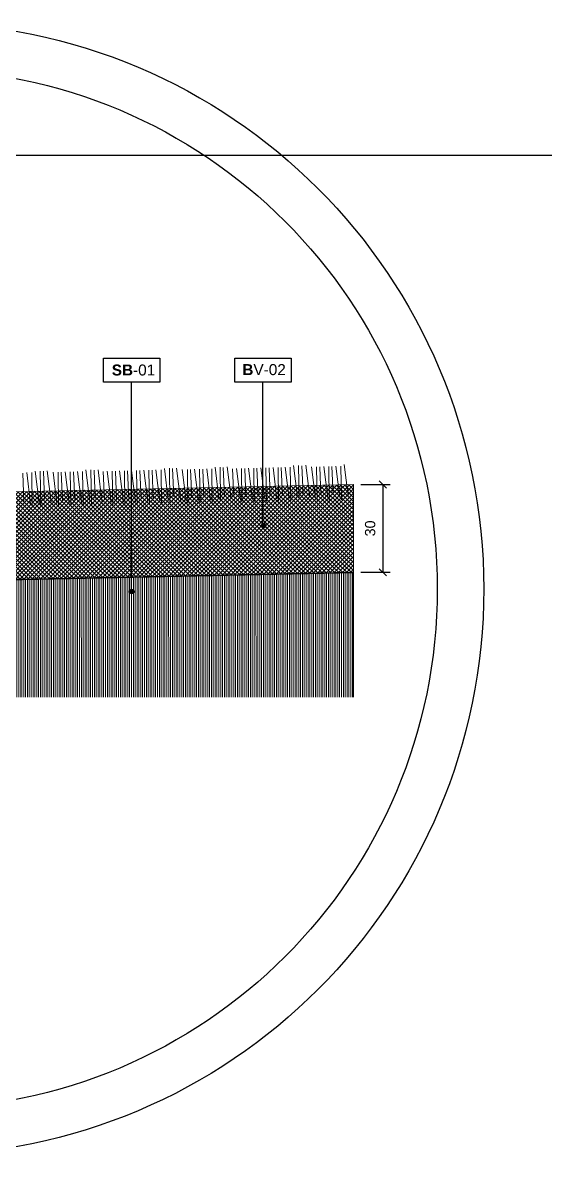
# Model space of a CAD drawing. Header units: metres. Extents: x -325 to 301, y -147 to 149.
# Drawn here: x 49.734 to 51.52, y 80.041 to 83.909 of the extents above; entities that cross this region are included whole.
import ezdxf

# ---------------------------------------------------------------- set-up
doc = ezdxf.new("R2010")
doc.units = ezdxf.units.M
doc.linetypes.add('ACAD_ISO03W100', pattern=[30, 12, -18])
doc.layers.get('Defpoints').update_dxf_attribs({"lineweight": 13})
doc.layers.add('-aux', color=50, linetype='Continuous', plot=False)
doc.layers.add('-AUX-TWQ', color=1, linetype='Continuous', plot=False)
doc.layers.add('0-TX-1_25', color=7, linetype='Continuous', true_color=0x3f4f7f)
for name, color, linetype in [('02-L-Geotextile', 32, 'Continuous'), ('A-KEYPLAN_HATCH', 7, 'Continuous'), ('A_TEXT_2', 7, 'Continuous'), ('EIT_3 TR terra vegetal', 45, 'Continuous')]:
    doc.layers.add(name, color=color, linetype=linetype)
doc.layers.add('03-TR-Paviment_04_Dry Meadow', color=7, linetype='Continuous', lineweight=5, true_color=0xd8dd88)
for name, color, linetype, lineweight in [('1-CM', 7, 'Continuous', 0), ('2-L-secció', 1, 'Continuous', 0), ('3-TR Seleccionat', 44, 'Continuous', 0)]:
    doc.layers.add(name, color=color, linetype=linetype, lineweight=lineweight)
doc.styles.get("Standard").update_dxf_attribs({"font": 'arial.ttf'})
doc.dimstyles.new('ISO-25', dxfattribs={"dimtxt": 0.1, "dimasz": 0.1, "dimexe": 0.1, "dimexo": 0.1, "dimgap": 0.1, "dimtad": 1, "dimdec": 0, "dimlfac": 100, "dimzin": 9, "dimtxsty": 'Standard', "dimblk": 'OBLIQUE', "dimcen": 0.1, "dimadec": 0, "dimazin": 0, "dimtfac": 1, "dimtdec": 0, "dimtmove": 0, "dimatfit": 3, "dimldrblk": 'OBLIQUE', "dimfxl": 1, "dimarcsym": 0})

# ---------------------------------------------------------------- blocks, each defined once
blk = doc.blocks.new('hatch keyplan 2')
at = {"layer": 'A-KEYPLAN_HATCH'}
blk.add_lwpolyline([(0, 0.00548), (0.01287, 0.00548), (0.01287, 0), (0, 0)], close=True, dxfattribs=at)
blk = doc.blocks.new('hatch keyplan')
at = {"layer": 'A-KEYPLAN_HATCH'}
blk.add_blockref('hatch keyplan 2', (1.43058, 0.85215), dxfattribs=at)
blk = doc.blocks.new('B-V02')
at = {"layer": 'A-KEYPLAN_HATCH'}
blk.add_blockref('hatch keyplan', (-1.43058, -0.85215), dxfattribs=at)
at = {"layer": 'A_TEXT_2', "insert": (-0.0008, 0.00412), "char_height": 0.0025, "attachment_point": 1}
blk.add_mtext_dynamic_manual_height_columns('\\pi0.00255;{\\fArial|b1|i0|c0|p34;B}V-02', width=0.0145619, gutter_width=0.015, heights=[0], dxfattribs=at)
blk = doc.blocks.new('SB-01')
at = {"layer": 'A-KEYPLAN_HATCH'}
blk.add_blockref('hatch keyplan', (-1.43058, -0.85215), dxfattribs=at)
at = {"layer": 'A_TEXT_2', "insert": (-0.0008, 0.00403), "char_height": 0.0025, "attachment_point": 1}
blk.add_mtext_dynamic_manual_height_columns('\\pi0.00271;{\\fArial|b1|i0|c0|p34;SB}-01', width=0.0145619, gutter_width=0.015, heights=[0], dxfattribs=at)
blk = doc.blocks.new('_Oblique')
at = {"color": 0, "lineweight": -2}
blk.add_line((-0.5, -0.5), (0.5, 0.5), dxfattribs=at)
blk = doc.blocks.new('*D2750')
at = {"layer": '0-TX-1_25', "color": 0, "lineweight": -2, "transparency": 16777216}
for p, q in [((50.8891, 82.3319), (50.9891, 82.3319)), ((50.9641, 82.3319), (50.9641, 82.0319)), ((50.8891, 82.0319), (50.9891, 82.0319))]:
    blk.add_line(p, q, dxfattribs=at)
at = {"layer": 'Defpoints', "color": 0, "transparency": 16777216}
for p in [(50.8641, 82.3319), (50.8641, 82.0319), (50.9641, 82.0319)]:
    blk.add_point(p, dxfattribs=at)
at = {"layer": '0-TX-1_25', "color": 0, "lineweight": -2, "transparency": 16777216, "xscale": 0.025, "yscale": 0.025, "zscale": 0.025}
for p, rotation in [((50.9641, 82.3319), 90), ((50.9641, 82.0319), 270)]:
    blk.add_blockref('_Oblique', p, dxfattribs=dict(at, rotation=rotation))
at = {"layer": '0-TX-1_25', "color": 0, "transparency": 16777216, "insert": (50.9212, 82.1819), "char_height": 0.035, "attachment_point": 5, "rotation": 90}
blk.add_mtext('30', dxfattribs=at)
blk = doc.blocks.new('POINT')
at = {"layer": '0-TX-1_25'}
h = blk.add_hatch(dxfattribs=at)
h.set_pattern_fill('ANGLE', color=256)
h.set_pattern_definition([(0, (-83.747, -12.726), (0, 6.985), [5.08, -1.905]), (90, (-83.747, -12.726), (-6.985, 4e-16), [5.08, -1.905])])
edge = h.paths.add_edge_path()
edge.add_arc((0, 0), 0.0075, 0, 360)
h = blk.add_hatch(color=256, dxfattribs=at)
h.dxf.hatch_style = 1
edge = h.paths.add_edge_path()
edge.add_arc((0, 0), 0.0075, 0, 360)
blk.add_circle((0, 0), 0.0075, dxfattribs=at)

msp = doc.modelspace()

# ---------------------------------------------------------------- hatches: boundary and pattern name
at = {"layer": '3-TR Seleccionat'}
h = msp.add_hatch(dxfattribs=at)
h.set_pattern_fill('ANSI31', color=256, scale=0.002, angle=225, style=0)
h.set_pattern_definition([(270, (441125.6395085, -650754.7612), (-0.00635, -2e-18), [])])
h.paths.add_polyline_path([(49.2274, 81.8227), (47.8646, 81.8192), (47.8646, 81.6052), (50.8648, 81.6052), (50.8646, 82.0314), (50.1396, 82.0162), (49.6647, 82.0062), (49.2675, 81.9979)])
at = {"layer": 'EIT_3 TR terra vegetal'}
h = msp.add_hatch(dxfattribs=at)
h.set_pattern_fill('_USER', color=256, scale=0.01, angle=46.2, style=0, double=1, pattern_type=0)
h.set_pattern_definition([(46.2, (323214.361664, 4602151.107707), (-0.007217602280984, 0.006921431738704), []), (136.2, (323214.361664, 4602151.107707), (-0.006921431738704, -0.007217602280984), [])])
h.paths.add_polyline_path([(50.8646, 82.0314), (50.8644, 82.3314), (49.6146, 82.3052), (49.6146, 82.2252), (49.6647, 82.0062), (50.0844, 82.015)])

# ---------------------------------------------------------------- linework, layer by layer
at = {"layer": '-aux'}
msp.add_lwpolyline([(12.2345, 83.4567), (142.2345, 83.4567)], dxfattribs=at)
at = {"layer": '-AUX-TWQ'}
for radius in [1.9345, 1.7757]:
    msp.add_circle((49.3749, 81.975), radius, dxfattribs=at)
at = {"layer": '0-TX-1_25'}
for points in [[(50.1061, 81.9661), (50.1061, 82.6813)], [(50.5548, 82.1913), (50.5548, 82.6813)]]:
    msp.add_lwpolyline(points, dxfattribs=at)
at = {"layer": '02-L-Geotextile', "linetype": 'ACAD_ISO03W100', "ltscale": 0.002, "const_width": 0.005}
msp.add_lwpolyline([(49.6647, 82.0062), (50.8646, 82.0314)], dxfattribs=at)
at = {"layer": '03-TR-Paviment_04_Dry Meadow'}
for p, q in [((49.734, 82.3711), (49.7381, 82.2743)), ((49.7476, 82.3725), (49.761, 82.2655)), ((49.7649, 82.3726), (49.7666, 82.2574)), ((49.7763, 82.3778), (49.7897, 82.2708)), ((49.7935, 82.3779), (49.7952, 82.2627)), ((49.8044, 82.3775), (49.8084, 82.2806)), ((49.8179, 82.3789), (49.8313, 82.2718)), ((49.8376, 82.374), (49.851, 82.2669)), ((49.8549, 82.3741), (49.8566, 82.2589)), ((49.8657, 82.3737), (49.8698, 82.2768)), ((49.8793, 82.3751), (49.8927, 82.268)), ((49.8965, 82.3752), (49.8982, 82.26)), ((49.9074, 82.3748), (49.9114, 82.2779)), ((49.9209, 82.3762), (49.9343, 82.2691)), ((49.9382, 82.3763), (49.9399, 82.2611)), ((49.9496, 82.3815), (49.963, 82.2744)), ((49.9668, 82.3816), (49.9685, 82.2664)), ((49.9777, 82.3811), (49.9817, 82.2843)), ((49.9912, 82.3825), (50.0046, 82.2755)), ((50.0091, 82.3761), (50.0131, 82.2792)), ((50.0226, 82.3775), (50.036, 82.2704)), ((50.0399, 82.3776), (50.0416, 82.2624)), ((50.0507, 82.3772), (50.0548, 82.2803)), ((50.0643, 82.3786), (50.0777, 82.2715)), ((50.0815, 82.3786), (50.0832, 82.2635)), ((50.0924, 82.3782), (50.0964, 82.2814)), ((50.1059, 82.3796), (50.1194, 82.2726)), ((50.1232, 82.3797), (50.1249, 82.2645)), ((50.134, 82.3793), (50.1381, 82.2824)), ((50.1476, 82.3807), (50.161, 82.2736)), ((50.1648, 82.3808), (50.1666, 82.2656)), ((50.1757, 82.3804), (50.1797, 82.2835)), ((50.1892, 82.3818), (50.2027, 82.2747)), ((50.2065, 82.3819), (50.2082, 82.2667)), ((50.2179, 82.3871), (50.2313, 82.28)), ((50.2352, 82.3872), (50.2369, 82.272)), ((50.246, 82.3868), (50.2501, 82.2899)), ((50.2596, 82.3882), (50.273, 82.2811)), ((50.2792, 82.3833), (50.2927, 82.2762)), ((50.2965, 82.3834), (50.2982, 82.2682)), ((50.3073, 82.3829), (50.3114, 82.2861)), ((50.3209, 82.3843), (50.3343, 82.2773)), ((50.3382, 82.3844), (50.3399, 82.2692)), ((50.349, 82.384), (50.3531, 82.2871)), ((50.3626, 82.3854), (50.376, 82.2783)), ((50.3798, 82.3855), (50.3815, 82.2703)), ((50.3912, 82.3907), (50.4046, 82.2836)), ((50.4085, 82.3908), (50.4102, 82.2756)), ((50.4193, 82.3904), (50.4234, 82.2935)), ((50.4329, 82.3918), (50.4463, 82.2847)), ((50.4507, 82.3853), (50.4548, 82.2884)), ((50.4643, 82.3867), (50.4777, 82.2797)), ((50.4815, 82.3868), (50.4832, 82.2716)), ((50.4924, 82.3864), (50.4964, 82.2895)), ((50.5059, 82.3878), (50.5193, 82.2807)), ((50.5232, 82.3879), (50.5249, 82.2727)), ((50.534, 82.3875), (50.5381, 82.2906)), ((50.5476, 82.3889), (50.561, 82.2818)), ((50.5648, 82.389), (50.5665, 82.2738)), ((50.5757, 82.3886), (50.5797, 82.2917)), ((50.5892, 82.39), (50.6026, 82.2829)), ((50.6065, 82.3901), (50.6082, 82.2749)), ((50.6173, 82.3896), (50.6214, 82.2928)), ((50.6309, 82.391), (50.6443, 82.284)), ((50.6481, 82.3911), (50.6499, 82.2759)), ((50.6595, 82.3963), (50.673, 82.2893)), ((50.6768, 82.3964), (50.6785, 82.2812)), ((50.6876, 82.396), (50.6917, 82.2991)), ((50.7012, 82.3974), (50.7146, 82.2903)), ((50.7209, 82.3925), (50.7343, 82.2854)), ((50.7381, 82.3926), (50.7399, 82.2774)), ((50.749, 82.3922), (50.753, 82.2953)), ((50.7625, 82.3936), (50.776, 82.2865)), ((50.7798, 82.3937), (50.7815, 82.2785)), ((50.7906, 82.3933), (50.7947, 82.2964)), ((50.8042, 82.3947), (50.8176, 82.2876)), ((50.8215, 82.3948), (50.8232, 82.2796)), ((50.8328, 82.4), (50.8463, 82.2929))]:
    msp.add_line(p, q, dxfattribs=at)
at = {"layer": '1-CM'}
for p, q in [((49.6146, 82.3052), (50.8644, 82.3314)), ((49.2675, 81.9979), (50.8646, 82.0314))]:
    msp.add_line(p, q, dxfattribs=at)
at = {"layer": '2-L-secció'}
msp.add_line((50.8646, 81.6052), (50.8644, 82.3314), dxfattribs=at)

# ---------------------------------------------------------------- block references
at = {"layer": '0-TX-1_25', "xscale": 15, "yscale": 15, "zscale": 15}
for name, p in [('SB-01', (50.0095, 82.6813)), ('B-V02', (50.4582, 82.6813))]:
    msp.add_blockref(name, p, dxfattribs=at)
at = {"layer": '0-TX-1_25', "rotation": 1.2}
for p in [(50.5569, 82.1913), (50.1061, 81.9661)]:
    msp.add_blockref('POINT', p, dxfattribs=at)

# ---------------------------------------------------------------- dimensions: what is measured, and where the dimension line sits
at = {"layer": '0-TX-1_25'}
dim = msp.add_linear_dim(base=(50.9641, 82.0319), p1=(50.8641, 82.3319), p2=(50.8641, 82.0319), angle=90, dimstyle='ISO-25', override={"dimtxt": 0.035, "dimasz": 0.025, "dimexe": 0.025, "dimexo": 0.025, "dimgap": 0.025, "dimblk1": 'Oblique', "dimblk2": 'Oblique', "dimsah": 1, "dimfxl": 0.1, "dimfxlon": 1, "dimarcsym": 1}, dxfattribs=at)
dim.commit()
dim.dimension.update_dxf_attribs({"geometry": '*D2750', "text_midpoint": (50.9212, 82.1819)})

doc.saveas('drawing.dxf')
